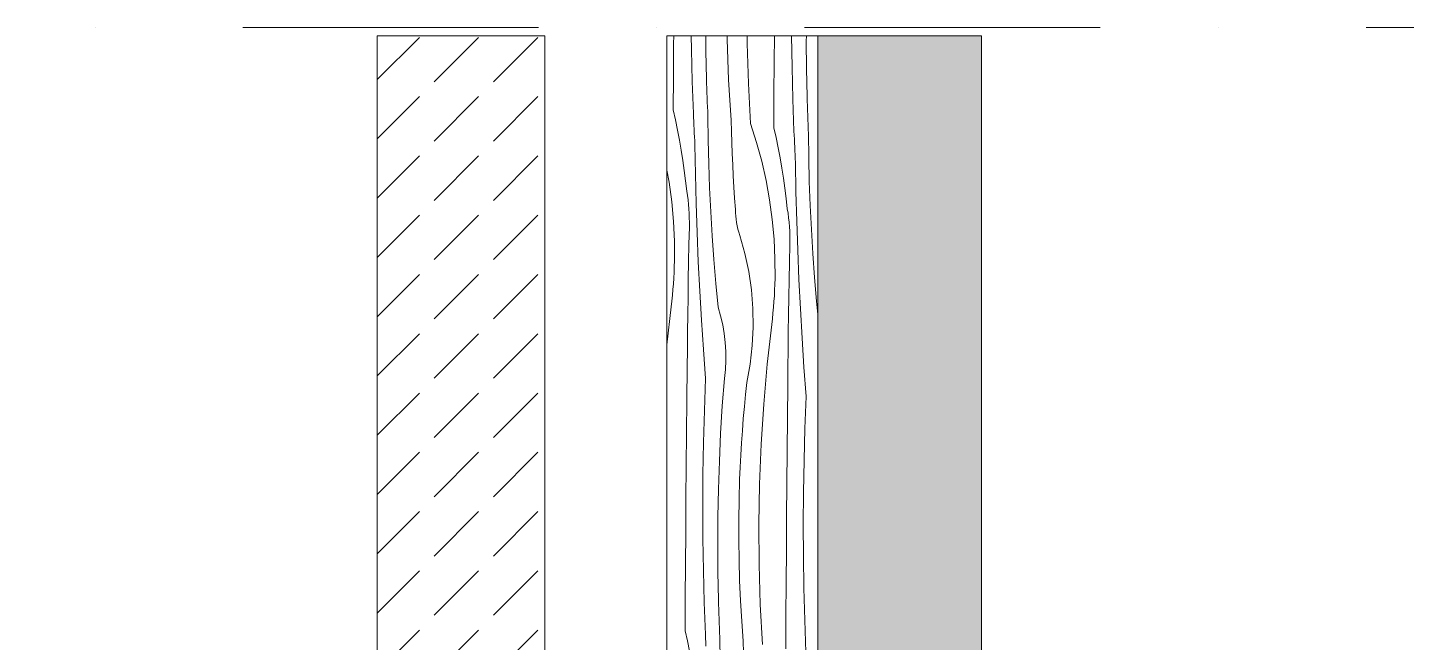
# Model space of a CAD drawing. Header units: millimetres. Extents: x -7826 to 55813, y 465 to 25965.
# Drawn here: x 43247 to 44893, y 18961 to 19694 of the extents above; entities that cross this region are included whole.
import ezdxf

# ---------------------------------------------------------------- set-up
doc = ezdxf.new("R2010")
doc.units = ezdxf.units.MM
doc.linetypes.add('Dot & Dashed', pattern=[670.277762, 352.777767, -176.388884, 0, -141.111112])
doc.layers.add('2D Drafting - General2', color=251, linetype='Continuous', lineweight=15)
doc.layers.add('2D Drafting - General81', color=251, linetype='Continuous', lineweight=20)

# ---------------------------------------------------------------- blocks, each defined once
blk = doc.blocks.new('*X22')
at = {"layer": '2D Drafting - General81', "linetype": 'Continuous'}
for p, q in [((-54797.8, 67927.5), (-54797.7, 67937)), ((-54776.5, 67920.8), (-54776.8, 67937)), ((-54759.2, 67918.9), (-54759.3, 67937)), ((-54733.9, 67933), (-54734, 67937)), ((-54733.2, 67908.9), (-54733.9, 67933)), ((-54710, 67928.1), (-54710.1, 67937)), ((-54677.7, 67906.3), (-54677.5, 67937)), ((-54656.4, 67899.6), (-54657, 67937)), ((-54639.4, 67930.8), (-54639.3, 67937)), ((-54798, 67888.1), (-54797.8, 67927.5)), ((-54775.5, 67882.7), (-54776.5, 67920.8)), ((-54758.5, 67885.9), (-54759.2, 67918.9)), ((-54708.6, 67880.3), (-54710, 67928.1)), ((-54639.1, 67897.8), (-54639.4, 67930.8)), ((-54732.1, 67884.7), (-54733.2, 67908.9)), ((-54678, 67867), (-54677.7, 67906.3)), ((-54655.5, 67861.5), (-54656.4, 67899.6)), ((-54798.3, 67848.8), (-54798, 67888.1)), ((-54774.2, 67844.5), (-54775.5, 67882.7)), ((-54758.4, 67880.3), (-54758.5, 67885.9)), ((-54730.7, 67860.6), (-54732.1, 67884.7)), ((-54638.5, 67864.7), (-54639.1, 67897.8)), ((-54758.2, 67874.8), (-54758.4, 67880.3)), ((-54758, 67869.2), (-54758.2, 67874.8)), ((-54757.8, 67863.7), (-54758, 67869.2)), ((-54706, 67832.5), (-54708.6, 67880.3)), ((-54678.2, 67827.6), (-54678, 67867)), ((-54757.6, 67858.1), (-54757.8, 67863.7)), ((-54757.4, 67852.6), (-54757.6, 67858.1)), ((-54757.1, 67847), (-54757.4, 67852.6)), ((-54728.9, 67836.6), (-54730.7, 67860.6)), ((-54654.1, 67823.4), (-54655.5, 67861.5)), ((-54638.3, 67859.2), (-54638.5, 67864.7)), ((-54638.1, 67853.6), (-54638.3, 67859.2)), ((-54637.9, 67848.1), (-54638.1, 67853.6)), ((-54798.3, 67848.8), (-54795.6, 67836.8)), ((-54795.6, 67836.8), (-54793.1, 67824.8)), ((-54774, 67839.9), (-54774.2, 67844.5)), ((-54773.8, 67835.2), (-54774, 67839.9)), ((-54773.5, 67830.5), (-54773.8, 67835.2)), ((-54756.9, 67841.5), (-54757.1, 67847)), ((-54756.6, 67812.9), (-54756.9, 67841.5)), ((-54728.6, 67823.2), (-54728.9, 67836.6)), ((-54637.7, 67842.5), (-54637.9, 67848.1)), ((-54637.5, 67837), (-54637.7, 67842.5)), ((-54637.3, 67831.4), (-54637.5, 67837)), ((-54793.1, 67824.8), (-54790.8, 67812.8)), ((-54773.3, 67825.8), (-54773.5, 67830.5)), ((-54773.1, 67821.2), (-54773.3, 67825.8)), ((-54772.9, 67816.5), (-54773.1, 67821.2)), ((-54728.2, 67809.9), (-54728.6, 67823.2)), ((-54706, 67832.5), (-54698.8, 67810.1)), ((-54678.2, 67827.6), (-54675.5, 67815.7)), ((-54653.9, 67818.7), (-54654.1, 67823.4)), ((-54653.7, 67814), (-54653.9, 67818.7)), ((-54637.1, 67825.9), (-54637.3, 67831.4)), ((-54636.8, 67820.3), (-54637.1, 67825.9)), ((-54636.5, 67791.8), (-54636.8, 67820.3)), ((-54790.8, 67812.8), (-54788.6, 67800.7)), ((-54788.6, 67800.7), (-54786.7, 67788.6)), ((-54772.6, 67811.8), (-54772.9, 67816.5)), ((-54772.4, 67807.2), (-54772.6, 67811.8)), ((-54771.8, 67772.2), (-54772.4, 67807.2)), ((-54755.9, 67784.4), (-54756.6, 67812.9)), ((-54727.8, 67796.6), (-54728.2, 67809.9)), ((-54698.8, 67810.1), (-54692.6, 67787.5)), ((-54675.5, 67815.7), (-54673, 67803.7)), ((-54673, 67803.7), (-54670.7, 67791.6)), ((-54653.5, 67809.3), (-54653.7, 67814)), ((-54653.3, 67804.7), (-54653.5, 67809.3)), ((-54653, 67800), (-54653.3, 67804.7)), ((-54786.7, 67788.6), (-54785, 67776.4)), ((-54754.9, 67755.8), (-54755.9, 67784.4)), ((-54727.2, 67783.3), (-54727.8, 67796.6)), ((-54692.6, 67787.5), (-54687.4, 67764.5)), ((-54670.7, 67791.6), (-54668.6, 67779.5)), ((-54652.8, 67795.3), (-54653, 67800)), ((-54652.6, 67790.7), (-54652.8, 67795.3)), ((-54652.3, 67786), (-54652.6, 67790.7)), ((-54651.8, 67751.1), (-54652.3, 67786)), ((-54635.8, 67763.2), (-54636.5, 67791.8)), ((-54805.8, 67776.9), (-54803.2, 67762.6)), ((-54785, 67776.4), (-54783.5, 67764.2)), ((-54771, 67737.3), (-54771.8, 67772.2)), ((-54726.6, 67770), (-54727.2, 67783.3)), ((-54725.8, 67756.7), (-54726.6, 67770)), ((-54668.6, 67779.5), (-54666.6, 67767.4)), ((-54666.6, 67767.4), (-54664.9, 67755.3)), ((-54803.2, 67762.6), (-54800.1, 67739.3)), ((-54783.5, 67764.2), (-54782.1, 67752)), ((-54781.3, 67746.7), (-54782.1, 67752)), ((-54753.5, 67727.2), (-54754.9, 67755.8)), ((-54725, 67743.4), (-54725.8, 67756.7)), ((-54687.4, 67764.5), (-54683.2, 67741.4)), ((-54664.9, 67755.3), (-54663.4, 67743.1)), ((-54650.9, 67716.2), (-54651.8, 67751.1)), ((-54634.8, 67734.6), (-54635.8, 67763.2)), ((-54800.1, 67739.3), (-54797.9, 67715.8)), ((-54780.6, 67741.4), (-54781.3, 67746.7)), ((-54780, 67736), (-54780.6, 67741.4)), ((-54779.6, 67730.7), (-54780, 67736)), ((-54769.8, 67702.5), (-54771, 67737.3)), ((-54724.1, 67730.1), (-54725, 67743.4)), ((-54683.2, 67741.4), (-54680, 67718.1)), ((-54663.4, 67743.1), (-54662.1, 67730.9)), ((-54633.4, 67706.1), (-54634.8, 67734.6)), ((-54779.3, 67725.3), (-54779.6, 67730.7)), ((-54779.1, 67719.9), (-54779.3, 67725.3)), ((-54779, 67714.6), (-54779.1, 67719.9)), ((-54751.8, 67698.7), (-54753.5, 67727.2)), ((-54723.9, 67726.2), (-54724.1, 67730.1)), ((-54723.6, 67722.2), (-54723.9, 67726.2)), ((-54723.1, 67718.3), (-54723.6, 67722.2)), ((-54722.6, 67714.4), (-54723.1, 67718.3)), ((-54680, 67718.1), (-54677.9, 67694.7)), ((-54661.2, 67725.6), (-54662.1, 67730.9)), ((-54660.5, 67720.2), (-54661.2, 67725.6)), ((-54660, 67714.9), (-54660.5, 67720.2)), ((-54797.9, 67715.8), (-54796.8, 67692.3)), ((-54779.5, 67688.3), (-54779, 67709.2)), ((-54779, 67709.2), (-54779, 67714.6)), ((-54768.3, 67667.6), (-54769.8, 67702.5)), ((-54721.8, 67710.5), (-54722.6, 67714.4)), ((-54721, 67706.7), (-54721.8, 67710.5)), ((-54720, 67702.9), (-54721, 67706.7)), ((-54718.8, 67699.1), (-54720, 67702.9)), ((-54659.5, 67709.5), (-54660, 67714.9)), ((-54659.2, 67704.1), (-54659.5, 67709.5)), ((-54659, 67698.8), (-54659.2, 67704.1)), ((-54649.7, 67681.3), (-54650.9, 67716.2)), ((-54631.7, 67677.5), (-54633.4, 67706.1)), ((-54796.8, 67692.3), (-54796.8, 67668.8)), ((-54779.9, 67667.4), (-54779.5, 67688.3)), ((-54749.8, 67670.2), (-54751.8, 67698.7)), ((-54712.8, 67677.7), (-54718.8, 67699.1)), ((-54677.9, 67694.7), (-54676.8, 67671.2)), ((-54659.4, 67667.1), (-54659, 67688)), ((-54658.9, 67693.4), (-54659, 67698.8)), ((-54659, 67688), (-54658.9, 67693.4)), ((-54797, 67662), (-54796.8, 67668.8)), ((-54747.4, 67641.7), (-54749.8, 67670.2)), ((-54708.2, 67656), (-54712.8, 67677.7)), ((-54676.8, 67671.2), (-54676.7, 67647.6)), ((-54648.3, 67646.4), (-54649.7, 67681.3)), ((-54629.7, 67649), (-54631.7, 67677.5)), ((-54797.6, 67648.2), (-54797.3, 67655.1)), ((-54797.3, 67655.1), (-54797, 67662)), ((-54780.3, 67646.5), (-54779.9, 67667.4)), ((-54766.6, 67632.7), (-54768.3, 67667.6)), ((-54704.9, 67634.1), (-54708.2, 67656)), ((-54659.8, 67646.2), (-54659.4, 67667.1)), ((-54798.6, 67634.5), (-54798.1, 67641.4)), ((-54798.1, 67641.4), (-54797.6, 67648.2)), ((-54780.6, 67625.6), (-54780.3, 67646.5)), ((-54744.7, 67613.3), (-54747.4, 67641.7)), ((-54677.2, 67633.9), (-54676.9, 67640.8)), ((-54676.9, 67640.8), (-54676.7, 67647.6)), ((-54660.2, 67625.3), (-54659.8, 67646.2)), ((-54646.5, 67611.5), (-54648.3, 67646.4)), ((-54627.3, 67620.6), (-54629.7, 67649)), ((-54800.7, 67614), (-54799.9, 67620.8)), ((-54799.9, 67620.8), (-54799.2, 67627.7)), ((-54799.2, 67627.7), (-54798.6, 67634.5)), ((-54780.9, 67604.7), (-54780.6, 67625.6)), ((-54764.6, 67597.8), (-54766.6, 67632.7)), ((-54703.2, 67612), (-54704.9, 67634.1)), ((-54678.5, 67613.3), (-54678, 67620.2)), ((-54678, 67620.2), (-54677.5, 67627.1)), ((-54677.5, 67627.1), (-54677.2, 67633.9)), ((-54660.5, 67604.4), (-54660.2, 67625.3)), ((-54625.8, 67604.9), (-54627.3, 67620.6)), ((-54805.8, 67568.5), (-54800.7, 67614)), ((-54781.2, 67583.8), (-54780.9, 67604.7)), ((-54741.7, 67603), (-54744.7, 67613.3)), ((-54739.2, 67592.5), (-54741.7, 67603)), ((-54702.8, 67589.8), (-54703.2, 67612)), ((-54679.9, 67599.7), (-54679.2, 67606.5)), ((-54679.2, 67606.5), (-54678.5, 67613.3)), ((-54660.9, 67583.6), (-54660.5, 67604.4)), ((-54644.5, 67576.7), (-54646.5, 67611.5)), ((-54762.3, 67563), (-54764.6, 67597.8)), ((-54737.4, 67582), (-54739.2, 67592.5)), ((-54703.9, 67567.7), (-54702.8, 67589.8)), ((-54686, 67545.3), (-54680.7, 67592.8)), ((-54680.7, 67592.8), (-54679.9, 67599.7)), ((-54781.4, 67562.9), (-54781.2, 67583.8)), ((-54736.1, 67571.3), (-54737.4, 67582)), ((-54735.5, 67560.6), (-54736.1, 67571.3)), ((-54661.1, 67562.7), (-54660.9, 67583.6)), ((-54642.2, 67541.8), (-54644.5, 67576.7)), ((-54781.6, 67542), (-54781.4, 67562.9)), ((-54759.7, 67528.2), (-54762.3, 67563)), ((-54735.4, 67549.9), (-54735.5, 67560.6)), ((-54706.5, 67545.6), (-54703.9, 67567.7)), ((-54661.4, 67541.8), (-54661.1, 67562.7)), ((-54782, 67502.7), (-54781.6, 67542)), ((-54737.2, 67528.5), (-54736, 67539.2)), ((-54736, 67539.2), (-54735.4, 67549.9)), ((-54710.4, 67523.8), (-54706.5, 67545.6)), ((-54690.2, 67497.7), (-54686, 67545.3)), ((-54661.6, 67520.9), (-54661.4, 67541.8)), ((-54639.6, 67507), (-54642.2, 67541.8)), ((-54761.1, 67490.1), (-54759.7, 67528.2)), ((-54739.7, 67495.6), (-54737.2, 67528.5)), ((-54711.9, 67509.4), (-54710.4, 67523.8)), ((-54661.9, 67481.5), (-54661.6, 67520.9)), ((-54713.3, 67494.9), (-54711.9, 67509.4)), ((-54641.1, 67468.9), (-54639.6, 67507)), ((-54782.3, 67463.4), (-54782, 67502.7)), ((-54762.2, 67451.9), (-54761.1, 67490.1)), ((-54741.7, 67462.6), (-54739.7, 67495.6)), ((-54714.6, 67480.5), (-54713.3, 67494.9)), ((-54693.3, 67450), (-54690.2, 67497.7)), ((-54715.7, 67466), (-54714.6, 67480.5)), ((-54662.3, 67442.2), (-54661.9, 67481.5)), ((-54782.7, 67424), (-54782.3, 67463.4)), ((-54743.2, 67429.6), (-54741.7, 67462.6)), ((-54716.7, 67451.5), (-54715.7, 67466)), ((-54642.1, 67430.8), (-54641.1, 67468.9)), ((-54762.8, 67413.8), (-54762.2, 67451.9)), ((-54717.6, 67437.1), (-54716.7, 67451.5)), ((-54695.3, 67402.2), (-54693.3, 67450)), ((-54662.6, 67402.8), (-54662.3, 67442.2)), ((-54783, 67384.7), (-54782.7, 67424)), ((-54744.4, 67396.5), (-54743.2, 67429.6)), ((-54719, 67408.1), (-54718.4, 67422.6)), ((-54718.4, 67422.6), (-54717.6, 67437.1)), ((-54642.7, 67392.6), (-54642.1, 67430.8)), ((-54763, 67375.6), (-54762.8, 67413.8)), ((-54719.7, 67383.9), (-54719, 67408.1)), ((-54745, 67363.5), (-54744.4, 67396.5)), ((-54696.1, 67354.4), (-54695.3, 67402.2)), ((-54662.9, 67363.5), (-54662.6, 67402.8)), ((-54643, 67354.4), (-54642.7, 67392.6)), ((-54783.3, 67345.3), (-54783, 67384.7)), ((-54762.9, 67337.5), (-54763, 67375.6)), ((-54720.1, 67359.8), (-54719.7, 67383.9)), ((-54745.2, 67330.5), (-54745, 67363.5)), ((-54720.1, 67335.6), (-54720.1, 67359.8)), ((-54663.2, 67324.2), (-54662.9, 67363.5)), ((-54783.6, 67306), (-54783.3, 67345.3)), ((-54695.8, 67306.6), (-54696.1, 67354.4)), ((-54642.8, 67316.3), (-54643, 67354.4)), ((-54762.3, 67299.3), (-54762.9, 67337.5)), ((-54745, 67297.4), (-54745.2, 67330.5)), ((-54719.7, 67311.5), (-54720.1, 67335.6)), ((-54663.5, 67284.8), (-54663.2, 67324.2)), ((-54719, 67287.4), (-54719.7, 67311.5)), ((-54642.2, 67278.1), (-54642.8, 67316.3)), ((-54783.8, 67266.6), (-54783.6, 67306)), ((-54761.3, 67261.2), (-54762.3, 67299.3)), ((-54744.3, 67264.4), (-54745, 67297.4)), ((-54694.4, 67258.8), (-54695.8, 67306.6)), ((-54717.9, 67263.2), (-54719, 67287.4)), ((-54663.8, 67245.5), (-54663.5, 67284.8)), ((-54641.3, 67240), (-54642.2, 67278.1)), ((-54784.1, 67227.3), (-54783.8, 67266.6)), ((-54759.9, 67223), (-54761.3, 67261.2)), ((-54744.2, 67258.8), (-54744.3, 67264.4)), ((-54744, 67253.3), (-54744.2, 67258.8)), ((-54716.5, 67239.1), (-54717.9, 67263.2)), ((-54691.8, 67211), (-54694.4, 67258.8)), ((-54743.8, 67247.7), (-54744, 67253.3)), ((-54743.6, 67242.2), (-54743.8, 67247.7)), ((-54743.4, 67236.6), (-54743.6, 67242.2)), ((-54664, 67206.1), (-54663.8, 67245.5)), ((-54784.1, 67227.3), (-54781.4, 67215.3)), ((-54743.2, 67231.1), (-54743.4, 67236.6)), ((-54742.9, 67225.5), (-54743.2, 67231.1)), ((-54742.7, 67220), (-54742.9, 67225.5)), ((-54714.6, 67215), (-54716.5, 67239.1)), ((-54639.9, 67201.9), (-54641.3, 67240)), ((-54781.4, 67215.3), (-54778.9, 67203.3)), ((-54759.7, 67218.4), (-54759.9, 67223)), ((-54759.5, 67213.7), (-54759.7, 67218.4)), ((-54759.3, 67209), (-54759.5, 67213.7)), ((-54742.3, 67191.4), (-54742.7, 67220)), ((-54714.4, 67201.7), (-54714.6, 67215))]:
    blk.add_line(p, q, dxfattribs=at)
blk = doc.blocks.new('Wype_nienie_25')
at = {"layer": '2D Drafting - General2', "linetype": 'Continuous'}
for p, q in [((-54625.8, 67937), (-54805.8, 67937)), ((-54805.8, 67937), (-54805.8, 53283.6)), ((-54625.8, 53283.6), (-54625.8, 67937))]:
    blk.add_line(p, q, dxfattribs=at)
at = {"layer": '2D Drafting - General81', "linetype": 'Continuous'}
blk.add_blockref('*X22', (0, 0), dxfattribs=at)

msp = doc.modelspace()

# ---------------------------------------------------------------- hatches: boundary and pattern name
at = {"layer": '2D Drafting - General81', "linetype": 'Continuous'}
h = msp.add_hatch(dxfattribs=at)
h.set_pattern_fill('BETON', color=256, style=0, pattern_type=2)
h.set_pattern_definition([(45, (98815.82, -48252.71), (-70.71068, 70.71068), [75, -25]), (45, (98815.82, -48182), (-70.71068, 70.71068), [75, -25])])
h.paths.add_polyline_path([(43664.2, 18351.65), (43864.2, 18351.65), (43864.2, 19684.29), (43664.2, 19684.29)], flags=0)
h = msp.add_hatch(dxfattribs=at)
h.set_pattern_fill('SOLID___DASHED', color=256, style=0, pattern_type=2)
h.set_pattern_definition([(45, (98815.82, -48252.71), (-70.71068, 70.71068), []), (45, (98780.46, -48217.35), (-70.71068, 70.71068), [75, -25])])
h.paths.add_polyline_path([(44189.97, 5030.87), (44385.52, 5030.87), (44385.52, 19684.29), (44189.97, 19684.29)], flags=0)

# ---------------------------------------------------------------- linework, layer by layer
at = {"layer": '2D Drafting - General2', "linetype": 'Dot & Dashed'}
msp.add_line((46538.28, 19694.29), (25151.73, 19694.29), dxfattribs=at)
at = {"layer": '2D Drafting - General2', "linetype": 'Continuous', "flags": 128}
for points in [[(43664.2, 18351.65), (43864.2, 18351.65), (43864.2, 19684.29), (43664.2, 19684.29)], [(44189.97, 5030.87), (44385.52, 5030.87), (44385.52, 19684.29), (44189.97, 19684.29)]]:
    msp.add_lwpolyline(points, close=True, dxfattribs=at)

# ---------------------------------------------------------------- block references
at = {"layer": '2D Drafting - General81', "linetype": 'Continuous'}
msp.add_blockref('Wype_nienie_25', (98815.82, -48252.71), dxfattribs=at)

doc.saveas('drawing.dxf')
